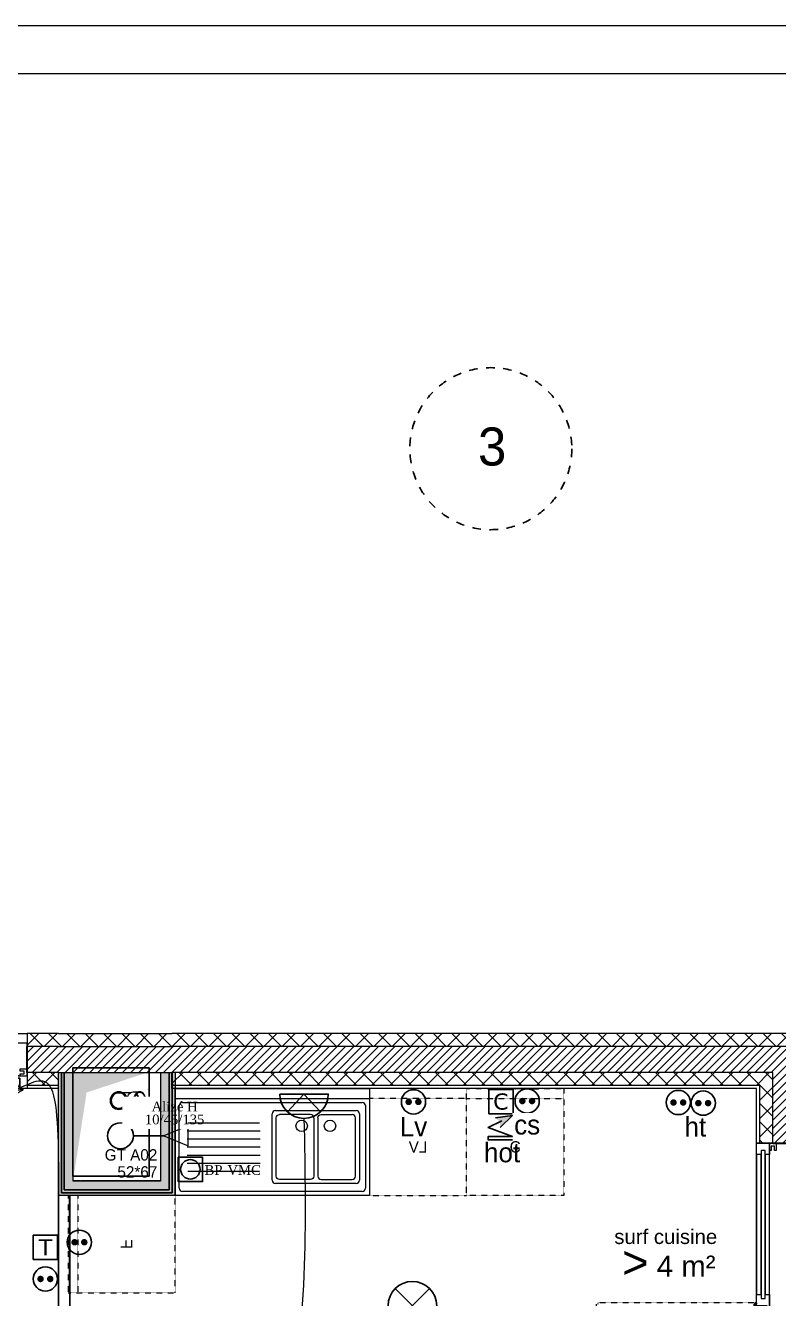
# Model space of a CAD drawing. Header units: centimetres. Extents: x 1724 to 19617, y -6503 to 8072.
# Drawn here: x 4724 to 5189, y 5346 to 6132 of the extents above; entities that cross this region are included whole.
import ezdxf

# ---------------------------------------------------------------- set-up
doc = ezdxf.new("R2010")
doc.units = ezdxf.units.CM
for name, pattern in [('ISO-03', [1.5, 0.6, -0.9]), ('Style de ligne -11', [0.347222, 0.20828, -0.138942]), ('Style de ligne -12', [0.328084, 0.109361, -0.218723]), ('Style de ligne -13', [0.147638, 0.098425, -0.049213]), ('Style de ligne -14', [0.147638, 0.098425, -0.049213]), ('Style de ligne -17', [0.347222, 0.20828, -0.138942]), ('Style de ligne -18', [0.164042, 0.054681, -0.109361]), ('VW-01', [0.41656, 0.20828, -0.20828])]:
    doc.linetypes.add(name, pattern=pattern)
for name, color, linetype, lineweight in [('B amÈnagement intÈrieur', 7, 'Continuous', 5), ('B GÈnÈral', 7, 'Continuous', 5), ('F REMPLISSAGE-vert clair-1', 7, 'Continuous', 5), ('F REMPLISSAGE-vert foncÈ', 7, 'Continuous', 5), ('prlm-ZCARTOUCHE', 181, 'Continuous', 13)]:
    doc.layers.add(name, color=color, linetype=linetype, lineweight=lineweight)
for name, color, linetype in [('B aménagement intérieur', 252, 'Continuous'), ('B Général', 252, 'Continuous'), ('C ANNOTATIONS-prestations', 252, 'Continuous'), ('C ANNOTATIONS-textes-numérotation gaine', 252, 'ISO-03'), ('D SURFACES-shab', 252, 'Continuous'), ('F REMPLISSAGE-vert clair', 252, 'Continuous'), ('F REMPLISSAGE-vert foncé', 252, 'Continuous'), ('prlm-EAU-CHU', 42, 'Continuous'), ('prlm-EAU-EUEV', 25, 'Continuous'), ('prlm-ELEC-CFA', 10, 'Continuous'), ('prlm-ELEC-CFO', 1, 'Continuous'), ('prlm-GT', 242, 'Continuous'), ('prlm-VMC', 93, 'Continuous')]:
    doc.layers.add(name, color=color, linetype=linetype)
doc.styles.add('Eurostile', font='Eurosti.TTF')
doc.styles.add('Eurostile (bold)', font='Eurostib.TTF')
doc.styles.add('prlm-elec-cfo', font='comic.ttf', dxfattribs={"height": 12})
doc.styles.add('prlm-sejc', font='arial.ttf', dxfattribs={"height": 20})
doc.styles.add('prlm-vmc', font='pala.ttf', dxfattribs={"height": 14})
doc.styles.get("Standard").update_dxf_attribs({"font": 'isocp.shx', "height": 15})
pattern_1 = [(225, (0.046, -2.938), (5.656854, -5.656854), []), (315, (0.046, -2.938), (-5.656854, -5.656854), [])]
pattern_2 = [(45, (0.0456, -2.938), (2.4253472, -2.6458333), [])]

# ---------------------------------------------------------------- blocks, each defined once
blk = doc.blocks.new('xi.eu')
at = {"layer": 'B Général', "linetype": 'Continuous', "lineweight": 18}
blk.add_circle((0, 0), 5, dxfattribs=at)
blk = doc.blocks.new('xi.cee1')
at = {"layer": 'prlm-EAU-CHU', "color": 0, "lineweight": 13}
for p, q in [((7.43, 5), (2.17, 5)), ((12.09, 5.34), (8.77, 5.34)), ((2.17, -5), (7.43, -5)), ((8.77, -5.34), (12.09, -5.34))]:
    blk.add_line(p, q, dxfattribs=at)
for radius in [5.45, 4.69]:
    blk.add_circle((0, 0), radius, dxfattribs=at)
for centre, radius, start, end in [((10.09, 0.78), 4.99, 122.43967, 169.50509), ((8.79, 2.49), 2.86, 90.50802, 118.9381), ((6.35, 0), 5.87, 317.81121, 42.16666), ((6.14, 0), 6.3, 318.92478, 41.07522), ((10.09, -0.78), 4.99, 190.49491, 237.56033), ((8.79, -2.49), 2.86, 241.0619, 269.49198)]:
    blk.add_arc(centre, radius, start, end, dxfattribs=at)
for centre, major_axis, ratio in [((12.84, 0), (0, -5.44), 0.708306), ((12.94, 0), (0, -5.05), 0.707331)]:
    blk.add_ellipse(centre, major_axis=major_axis, ratio=ratio, dxfattribs=at)
blk = doc.blocks.new('xi.be')
at = {"layer": 'prlm-VMC', "color": 0, "linetype": 'ByBlock', "lineweight": 5, "flags": 128}
blk.add_lwpolyline([(-6.17, -15), (6.17, -15), (0, 0)], close=True, dxfattribs=at)
at = {"layer": 'prlm-VMC', "color": 0, "linetype": 'ByBlock', "lineweight": 5}
blk.add_solid([(0, -1), (5.17, -14), (-5.17, -14), (0, -1)], dxfattribs=at)
blk = doc.blocks.new('xi.bp-vmc-cui')
at = {"layer": 'prlm-VMC', "color": 0, "linetype": 'ByBlock', "lineweight": -2, "flags": 128}
blk.add_lwpolyline([(-7.5, 7.5), (7.5, 7.5), (7.5, -7.5), (-7.5, -7.5)], close=True, dxfattribs=at)
at = {"layer": 'prlm-VMC', "color": 0, "linetype": 'ByBlock', "lineweight": -2}
blk.add_circle((0, 0), 6, dxfattribs=at)
blk = doc.blocks.new('xi.PC')
at = {"color": 0, "lineweight": 5}
blk.add_wipeout([(-7.5, -7.5), (7.5, -7.5), (7.5, 7.5), (-7.5, 7.5)], dxfattribs=at).dxf.layer = 'prlm-ELEC-CFO'
at = {"layer": 'prlm-ELEC-CFO', "color": 0, "linetype": 'ByBlock', "lineweight": 5, "const_width": 2}
for points in [[(-4, 0, 1), (-2, 0, 1)], [(2, 0, 1), (4, 0, 1)]]:
    blk.add_lwpolyline(points, format="xyb", close=True, dxfattribs=at)
at = {"layer": 'prlm-ELEC-CFO', "color": 0, "linetype": 'ByBlock', "lineweight": -2}
blk.add_circle((0, 0), 7.5, dxfattribs=at)
blk = doc.blocks.new('xi.TEL')
at = {"layer": 'prlm-ELEC-CFA', "color": 0, "linetype": 'ByBlock', "lineweight": -2, "flags": 128}
blk.add_lwpolyline([(-7.5, 7.5), (7.5, 7.5), (7.5, -7.5), (-7.5, -7.5)], close=True, dxfattribs=at)
at = {"layer": 'prlm-ELEC-CFA', "color": 0, "linetype": 'ByBlock', "insert": (0, 0), "char_height": 10, "width": 11.36, "attachment_point": 5}
blk.add_mtext('{\\fVerdana|b0|i0|c0|p34;T}', dxfattribs=at)
blk = doc.blocks.new('xi.4m²')
at = {"color": 0}
blk.add_wipeout([(-34.54, 20.54), (34.54, 20.54), (34.54, -20.54), (-34.54, -20.54)], dxfattribs=at).dxf.layer = 'prlm-ELEC-CFO'
at = {"layer": 'prlm-ELEC-CFO', "color": 0, "attachment_point": 6, "line_spacing_factor": 0.8, "style": 'prlm-sejc'}
for s, insert, char_height in [('surf cuisine', (30.36, 8.9), 9), ('4 m²', (29.31, -9.19), 13)]:
    blk.add_mtext(s, dxfattribs=dict(at, insert=insert, char_height=char_height))
at = {"layer": 'prlm-ELEC-CFO', "color": 0, "style": 'prlm-sejc', "flags": 8}
blk.add_attdef('?', (-28.3, -16.79), '', height=20, dxfattribs=at)
blk = doc.blocks.new('xi.ECAP')
at = {"color": 0}
blk.add_wipeout([(-15, 0), (-10.13, 11.06), (0, 15), (10.13, 11.06), (15, 0)], dxfattribs=at).dxf.layer = 'prlm-ELEC-CFO'
at = {"layer": 'prlm-ELEC-CFO', "color": 0, "linetype": 'ByBlock', "lineweight": -2, "flags": 128}
blk.add_lwpolyline([(15, 0, 1), (-15, 0)], format="xyb", close=True, dxfattribs=at)
at = {"layer": 'prlm-ELEC-CFO', "color": 0}
blk.add_lwpolyline([(-10.13, 11.06), (0, 0), (10.13, 11.06)], dxfattribs=at)
blk = doc.blocks.new('xi.PTCE')
at = {"layer": 'prlm-ELEC-CFO', "color": 0}
for points in [[(-10.61, 10.61), (10.61, -10.61)], [(10.61, 10.61), (-10.61, -10.61)]]:
    blk.add_lwpolyline(points, dxfattribs=at)
at = {"layer": 'prlm-ELEC-CFO', "color": 0, "linetype": 'ByBlock'}
blk.add_circle((0, 0), 15, dxfattribs=at)
blk = doc.blocks.new('xi.PCHT')
at = {"color": 0, "lineweight": 5}
blk.add_wipeout([(-7.5, -7.5), (7.5, -7.5), (7.5, 7.5), (-7.5, 7.5)], dxfattribs=at).dxf.layer = 'prlm-ELEC-CFO'
at = {"layer": 'prlm-ELEC-CFO', "color": 0, "linetype": 'ByBlock', "lineweight": 5, "const_width": 2}
for points in [[(-4, 0, 1), (-2, 0, 1)], [(2, 0, 1), (4, 0, 1)]]:
    blk.add_lwpolyline(points, format="xyb", close=True, dxfattribs=at)
at = {"layer": 'prlm-ELEC-CFO', "color": 0, "linetype": 'ByBlock', "lineweight": -2}
blk.add_circle((0, 0), 7.5, dxfattribs=at)
blk = doc.blocks.new('xi.LV')
at = {"color": 0, "lineweight": 5}
blk.add_wipeout([(-7.5, -7.5), (7.5, -7.5), (7.5, 7.5), (-7.5, 7.5)], dxfattribs=at).dxf.layer = 'prlm-ELEC-CFO'
at = {"layer": 'prlm-ELEC-CFO', "color": 0, "linetype": 'ByBlock', "lineweight": 5, "const_width": 2}
for points in [[(-4, 0, 1), (-2, 0, 1)], [(2, 0, 1), (4, 0, 1)]]:
    blk.add_lwpolyline(points, format="xyb", close=True, dxfattribs=at)
at = {"layer": 'prlm-ELEC-CFO', "color": 0, "linetype": 'ByBlock', "lineweight": -2}
blk.add_circle((0, 0), 7.5, dxfattribs=at)
blk = doc.blocks.new('xi.SF32')
at = {"layer": 'prlm-ELEC-CFO', "color": 0, "flags": 128}
blk.add_lwpolyline([(-7.5, -7.5), (7.5, -7.5), (7.5, 7.5), (-7.5, 7.5)], close=True, dxfattribs=at)
at = {"layer": 'prlm-ELEC-CFO', "color": 0, "linetype": 'ByBlock', "insert": (0, 0), "char_height": 10, "width": 11.36, "attachment_point": 5}
blk.add_mtext('{\\fVerdana|b0|i0|c0|p34;C}', dxfattribs=at)
blk = doc.blocks.new('xi.PCS')
at = {"color": 0, "lineweight": 5}
blk.add_wipeout([(-7.5, -7.5), (7.5, -7.5), (7.5, 7.5), (-7.5, 7.5)], dxfattribs=at).dxf.layer = 'prlm-ELEC-CFO'
at = {"layer": 'prlm-ELEC-CFO', "color": 0, "linetype": 'ByBlock', "lineweight": 5, "const_width": 2}
for points in [[(-4, 0, 1), (-2, 0, 1)], [(2, 0, 1), (4, 0, 1)]]:
    blk.add_lwpolyline(points, format="xyb", close=True, dxfattribs=at)
at = {"layer": 'prlm-ELEC-CFO', "color": 0, "linetype": 'ByBlock', "lineweight": -2}
blk.add_circle((0, 0), 7.5, dxfattribs=at)
blk = doc.blocks.new('xi.hot')
at = {"layer": 'prlm-ELEC-CFO', "lineweight": 5}
blk.add_hatch(color=0, dxfattribs=at).paths.add_polyline_path([(-3, 6), (-0.1, 3.7), (0, 0), (7.5, 7.5)])
at = {"layer": 'prlm-ELEC-CFO', "color": 0}
for points in [[(0.95, 4.23), (-7.5, 0), (7.5, -5.5), (-7.5, -5.5), (-7.5, -7.5), (7.5, -7.5)], [(-3, 6), (7.5, 7.5), (0, 0)]]:
    blk.add_lwpolyline(points, dxfattribs=at)
blk = doc.blocks.new('F 100x220 (all. vitrée fixe) + VR')
at = {"layer": 'B Général'}
blk.add_line((45, 9), (-45, 9), dxfattribs=at)
at = {"layer": 'B Général', "color": 7, "linetype": 'Continuous', "lineweight": 35}
for p, q in [((-50, 7), (-50, -9)), ((50, 7), (50, -9))]:
    blk.add_line(p, q, dxfattribs=at)
at = {"layer": 'B Général', "color": 7, "linetype": 'Style de ligne -14', "lineweight": 5, "flags": 128}
blk.add_lwpolyline([(-35.69, 65.82), (-36.19, 64.95), (-35.32, 64.45), (-38.57, 58.82), (42.63, 11.94), (45.88, 17.57), (46.75, 17.07), (47.25, 17.93)], close=True, dxfattribs=at)
at = {"layer": 'B Général', "lineweight": 5, "flags": 128}
for points in [[(-43, 10.5), (-43, 9), (-50, 9), (-50, 17), (-45.5, 17), (-45.5, 10.5)], [(-41, 18), (41, 18), (41, 15.5), (-41, 15.5)], [(43, 10.5), (43, 9), (50, 9), (50, 17), (45.5, 17), (45.5, 10.5)], [(-50, 9), (-50, 5), (-45.5, 5), (-45.5, 6), (-48, 6), (-48, 8), (-45.5, 8), (-45.5, 9)], [(-43.5, 15.5), (43.5, 15.5), (43.5, 13), (-43.5, 13)], [(-41, 13), (41, 13), (41, 10.5), (-41, 10.5)], [(50, 9), (50, 5), (45.5, 5), (45.5, 6), (48, 6), (48, 8), (45.5, 8), (45.5, 9)]]:
    blk.add_lwpolyline(points, close=True, dxfattribs=at)
at = {"layer": 'B Général', "color": 7, "linetype": 'Continuous', "lineweight": 5, "flags": 128}
for points in [[(-39, 15.5), (-41.5, 15.5), (-41.5, 13), (-39, 13), (-39, 10.5), (-45.5, 10.5), (-45.5, 17), (-46.5, 17), (-46.5, 18), (-39, 18)], [(39, 15.5), (41.5, 15.5), (41.5, 13), (39, 13), (39, 10.5), (45.5, 10.5), (45.5, 17), (46.5, 17), (46.5, 18), (39, 18)]]:
    blk.add_lwpolyline(points, close=True, dxfattribs=at)
at = {"layer": 'B Général', "color": 7, "linetype": 'Style de ligne -17', "lineweight": 5, "flags": 128}
blk.add_lwpolyline([(-50, 9), (50, 9), (50, -11), (-50, -11)], close=True, dxfattribs=at)
at = {"layer": 'B Général', "lineweight": 13, "flags": 128}
blk.add_lwpolyline([(-50, -9), (-50, -17), (50, -17), (50, -9)], dxfattribs=at)
at = {"layer": 'B Général'}
blk.add_circle((47, 17.5), 0.5, dxfattribs=at)
at = {"layer": 'B Général', "color": 7, "linetype": 'Style de ligne -18', "lineweight": 5}
blk.add_arc((49, 17.5), 97.5, 150.29382, 179.70618, dxfattribs=at)
at = {"layer": 'B Général', "color": 7, "insert": (-23.11, 7.69), "char_height": 7.049, "attachment_point": 1, "line_spacing_factor": 0.895453, "style": 'Eurostile'}
blk.add_mtext('F.A.V + VR', dxfattribs=at)
at = {"layer": 'C ANNOTATIONS-prestations', "insert": (-41.15, -5.2), "char_height": 9.4, "attachment_point": 1, "rotation": 360, "line_spacing_factor": 0.895453, "style": 'Eurostile (bold)'}
blk.add_mtext('7', dxfattribs=at)
at = {"layer": 'C ANNOTATIONS-prestations', "insert": (0, -6.31), "char_height": 7.049, "width": 100, "attachment_point": 2, "rotation": 360, "line_spacing_factor": 0.895453, "style": 'Eurostile'}
blk.add_mtext('100x220', dxfattribs=at)
blk = doc.blocks.new('PF 300.220 + VR (3 vantaux)')
at = {"layer": 'B Général', "color": 7, "linetype": 'Continuous', "lineweight": 13}
for p, q in [((-150, 7), (-150, 17)), ((150, 7), (150, 17))]:
    blk.add_line(p, q, dxfattribs=at)
at = {"layer": 'B Général'}
blk.add_line((-143, 9), (47, 9), dxfattribs=at)
at = {"layer": 'B Général', "color": 7, "linetype": 'Continuous', "lineweight": 35}
for p, q in [((-150, 7), (-150, -9)), ((150, 7), (150, -9))]:
    blk.add_line(p, q, dxfattribs=at)
at = {"layer": 'B Général', "color": 7, "linetype": 'Style de ligne -13', "lineweight": 5, "flags": 128}
for points in [[(-147.5, 117), (-146.5, 117), (-146.5, 116), (-140, 116), (-140, 18.5), (-146.5, 18.5), (-146.5, 17.5), (-147.5, 17.5)], [(51.5, 115), (50.5, 115), (50.5, 116), (44, 116), (44, 18.5), (50.5, 18.5), (50.5, 17.5), (51.5, 17.5)]]:
    blk.add_lwpolyline(points, close=True, dxfattribs=at)
at = {"layer": 'B Général', "lineweight": 5, "flags": 128}
for points in [[(-143, 10.5), (-143, 9), (-150, 9), (-150, 17), (-145.5, 17), (-145.5, 10.5)], [(-54.5, 18), (-139, 18), (-139, 15.5), (-54.5, 15.5)], [(-41.5, 18), (43, 18), (43, 15.5), (-41.5, 15.5)], [(56.5, 17), (56.5, 14.25), (54, 14.25), (54, 11.75), (56.5, 11.75), (56.5, 9), (47, 9), (47, 10.5), (49.5, 10.5), (49.5, 17)], [(143, 17), (56.5, 17), (56.5, 14.25), (143, 14.25)], [(145.5, 14.25), (143, 14.25), (143, 17), (150, 17), (150, 9), (143, 9), (143, 11.75), (145.5, 11.75)], [(-150, 9), (-150, 5), (-145.5, 5), (-145.5, 6), (-148, 6), (-148, 8), (-145.5, 8), (-145.5, 9)], [(-54.5, 13), (-139, 13), (-139, 10.5), (-54.5, 10.5)], [(-41.5, 13), (43, 13), (43, 10.5), (-41.5, 10.5)], [(145.5, 14.25), (54, 14.25), (54, 11.75), (145.5, 11.75)], [(143, 11.75), (56.5, 11.75), (56.5, 9), (143, 9)], [(150, 9), (150, 5), (145.5, 5), (145.5, 6), (148, 6), (148, 8), (145.5, 8), (145.5, 9)]]:
    blk.add_lwpolyline(points, close=True, dxfattribs=at)
at = {"layer": 'B Général', "color": 7, "linetype": 'Continuous', "lineweight": 5, "flags": 128}
for points in [[(-139, 15.5), (-141.5, 15.5), (-141.5, 13), (-139, 13), (-139, 10.5), (-145.5, 10.5), (-145.5, 17), (-146.5, 17), (-146.5, 18), (-139, 18)], [(-54.5, 15.5), (-52, 15.5), (-52, 13), (-54.5, 13), (-54.5, 10.5), (-48, 10.5), (-48, 17), (-47, 17), (-47, 18), (-54.5, 18)], [(-41.5, 15.5), (-44, 15.5), (-44, 13), (-41.5, 13), (-41.5, 10.5), (-48, 10.5), (-48, 17), (-47, 17), (-47, 18), (-41.5, 18)], [(43, 15.5), (45.5, 15.5), (45.5, 13), (43, 13), (43, 10.5), (49.5, 10.5), (49.5, 17), (50.5, 17), (50.5, 18), (43, 18)]]:
    blk.add_lwpolyline(points, close=True, dxfattribs=at)
at = {"layer": 'B Général', "color": 7, "linetype": 'Style de ligne -11', "lineweight": 5, "flags": 128}
blk.add_lwpolyline([(-150, 9), (150, 9), (150, -11), (-150, -11)], close=True, dxfattribs=at)
at = {"layer": 'B Général', "lineweight": 13, "flags": 128}
blk.add_lwpolyline([(150, -9), (150, -17), (-150, -17), (-150, -9)], dxfattribs=at)
at = {"layer": 'B Général'}
for centre in [(-147, 17.5), (51, 17.5)]:
    blk.add_circle(centre, 0.5, dxfattribs=at)
at = {"layer": 'B Général', "color": 7, "linetype": 'Style de ligne -12', "lineweight": 5}
for centre, start, end in [((-147, 17.5), 0.29382, 90.28792), ((51, 17.5), 94.06495, 179.70618)]:
    blk.add_arc(centre, 99, start, end, dxfattribs=at)
at = {"layer": 'B Général', "insert": (2, 4.57), "char_height": 7.049, "attachment_point": 2, "rotation": 360, "line_spacing_factor": 0.895453, "style": 'Eurostile'}
blk.add_mtext('PF + VR', dxfattribs=at)
at = {"layer": 'C ANNOTATIONS-prestations', "rotation": 360, "line_spacing_factor": 0.895453}
for s, insert, char_height, attachment_point, style in [('3', (-141.15, -4.78), 9.4, 1, 'Eurostile (bold)'), ('300x220 (3 vantaux) ', (0, -7.83), 7.0487, 2, 'Eurostile')]:
    blk.add_mtext(s, dxfattribs=dict(at, insert=insert, char_height=char_height, attachment_point=attachment_point, style=style))
blk = doc.blocks.new('Groupe-72-1')
at = {"layer": 'B Général', "color": 7, "linetype": 'VW-01', "lineweight": 5, "flags": 128}
blk.add_lwpolyline([(4752.91, 5488.38), (4806.96, 5488.38), (4806.96, 5421.38), (4752.91, 5421.38)], close=True, dxfattribs=at)
at = {"layer": 'C ANNOTATIONS-textes-numérotation gaine', "color": 7, "insert": (4804.96, 5441.02), "char_height": 7.049, "width": 44.5, "attachment_point": 3, "line_spacing_factor": 0.895453, "style": 'Eurostile'}
blk.add_mtext('GT A02\\P52*67', dxfattribs=at)
blk = doc.blocks.new('Frigo')
at = {"layer": 'B Général', "color": 7, "linetype": 'Style de ligne -13', "lineweight": 5, "flags": 128}
blk.add_lwpolyline([(-30, 30), (30, 30), (30, -30), (-30, -30)], close=True, dxfattribs=at)
blk.add_lwpolyline([(30, -30), (30, -36), (-30, -36), (-30, -30)], dxfattribs=at)
at = {"layer": 'B Général', "color": 7, "insert": (0, 0), "char_height": 7.05, "attachment_point": 5, "line_spacing_factor": 0.895453, "style": 'Eurostile'}
blk.add_mtext('F', dxfattribs=at)
blk = doc.blocks.new('Lave Vaisselle')
at = {"layer": 'B Général', "color": 7, "linetype": 'Style de ligne -13', "lineweight": 5, "flags": 128}
blk.add_lwpolyline([(-30, 30), (-30, 36), (30, 36), (30, 30)], dxfattribs=at)
blk.add_lwpolyline([(-30, 30), (30, 30), (30, -30), (-30, -30)], close=True, dxfattribs=at)
at = {"layer": 'B Général', "color": 7, "insert": (0, 0), "char_height": 7.049, "attachment_point": 5, "line_spacing_factor": 0.895453, "style": 'Eurostile'}
blk.add_mtext('LV', dxfattribs=at)
blk = doc.blocks.new('Evier 120.60 RSH')
at = {"layer": 'B Général', "color": 7, "linetype": 'Continuous', "lineweight": 5}
for p, q in [((-57.5, -55.5), (-57.5, -4.5)), ((-55.5, -2.5), (55.5, -2.5)), ((2, -7.53), (51.79, -7.53)), ((57.5, -4.5), (57.5, -55.5)), ((-52.12, -15), (-7.88, -15)), ((0, -50.5), (0, -9.53)), ((18.98, -10), (18.98, -10)), ((53.79, -9.53), (53.79, -50.5)), ((-52.5, -20), (-7.5, -20)), ((-52.5, -25), (-7.5, -25)), ((-52.5, -30), (-7.5, -30)), ((-52.5, -35), (-7.5, -35)), ((-52.5, -40), (-7.5, -40)), ((-52.12, -45), (-7.88, -45)), ((25.65, -43.33), (25.65, -43.33)), ((51.79, -52.5), (2, -52.5)), ((9.17, -50), (9.17, -50)), ((55.5, -57.5), (-55.5, -57.5))]:
    blk.add_line(p, q, dxfattribs=at)
at = {"layer": 'B Général', "color": 7, "linetype": 'Continuous', "lineweight": 5, "flags": 128}
blk.add_lwpolyline([(-60, 0), (-60, 6), (60, 6), (60, 0)], dxfattribs=at)
blk.add_lwpolyline([(-60, 0), (60, 0), (60, -60), (-60, -60)], close=True, dxfattribs=at)
for points in [[(25.65, -12), (25.65, -48, -0.414212), (23.65, -50), (4.5, -50, -0.198914), (3.09, -49.41, -0.198914), (2.5, -48), (2.5, -12, -0.414214), (4.5, -10)], [(25.65, -12, 0.414212), (23.65, -10), (4.45, -10)], [(28.15, -12), (28.15, -48, 0.414212), (30.15, -50), (49.29, -50, 0.198914), (50.71, -49.41, 0.198914), (51.29, -48), (51.29, -12, 0.414214), (49.29, -10)], [(28.15, -12, -0.414212), (30.15, -10), (49.34, -10)]]:
    blk.add_lwpolyline(points, format="xyb", dxfattribs=at)
at = {"layer": 'B Général', "color": 7, "linetype": 'Continuous', "lineweight": 5}
for centre, start, end in [((-55.5, -4.5), 90, 180), ((2, -9.53), 90, 180), ((51.79, -9.53), 0, 90), ((55.5, -4.5), 0, 90), ((2, -50.5), 180, 270), ((51.79, -50.5), 270, 0), ((-55.5, -55.5), 180, 270), ((55.5, -55.5), 270, 0)]:
    blk.add_arc(centre, 2, start, end, dxfattribs=at)
for centre in [(18.15, -17), (35.65, -17)]:
    blk.add_ellipse(centre, major_axis=(3.54, 0), ratio=1, dxfattribs=at)
blk = doc.blocks.new('Cuisson')
at = {"layer": 'B Général', "color": 7, "linetype": 'Style de ligne -13', "lineweight": 5, "flags": 128}
blk.add_lwpolyline([(-30, 30), (-30, 36), (30, 36), (30, 30)], dxfattribs=at)
blk.add_lwpolyline([(-30, 30), (30, 30), (30, -30), (-30, -30)], close=True, dxfattribs=at)
at = {"layer": 'B Général', "color": 7, "insert": (0, 0), "char_height": 7.05, "attachment_point": 5, "line_spacing_factor": 0.895453, "style": 'Eurostile'}
blk.add_mtext('C', dxfattribs=at)

msp = doc.modelspace()

# ---------------------------------------------------------------- hatches: boundary and pattern name
at = {"layer": 'B GÈnÈral', "linetype": 'Continuous', "lineweight": 5, "true_color": 0x808080}
h = msp.add_hatch(dxfattribs=at)
h.set_pattern_fill('02_ISOLANT', color=8, angle=180, style=0, pattern_type=2)
h.set_pattern_definition(pattern_1)
h.paths.add_polyline_path([(4743.951, 5501.438), (4743.951, 5509.438), (4724.567, 5509.438), (4724.567, 5501.438)])
h = msp.add_hatch(dxfattribs=at)
h.set_pattern_fill('02_ISOLANT', color=8, style=0, pattern_type=2)
h.set_pattern_definition([(45, (0.046, -2.938), (-5.656854, 5.656854), []), (135, (0.046, -2.938), (5.656854, 5.656854), [])])
h.paths.add_polyline_path([(4743.951, 5509.438), (4743.951, 5501.438), (4814.008, 5501.438), (4814.008, 5509.438)])
h = msp.add_hatch(dxfattribs=at)
h.set_pattern_fill('02_ISOLANT', color=8, angle=180, style=0, pattern_type=2)
h.set_pattern_definition(pattern_1)
h.paths.add_polyline_path([(5201.087, 5501.438), (5209.087, 5509.438), (4814.008, 5509.438), (4814.008, 5501.438)])
at = {"layer": 'B GÈnÈral', "linetype": 'Continuous', "lineweight": 5}
h = msp.add_hatch(dxfattribs=at)
h.set_pattern_fill('50_BETON', style=0, pattern_type=2)
h.set_pattern_definition(pattern_2)
h.paths.add_polyline_path([(4743.951, 5485.438), (4743.951, 5501.438), (4724.567, 5501.438), (4724.567, 5485.438)])
h = msp.add_hatch(dxfattribs=at)
h.set_pattern_fill('50_BETON', style=0, pattern_type=2)
h.set_pattern_definition(pattern_2)
h.paths.add_polyline_path([(4743.951, 5501.438), (4743.951, 5485.438), (4814.008, 5485.438), (4814.008, 5501.438)])
h = msp.add_hatch(dxfattribs=at)
h.set_pattern_fill('50_BETON', style=0, pattern_type=2)
h.set_pattern_definition(pattern_2)
h.paths.add_polyline_path([(5185.087, 5485.438), (5201.087, 5501.438), (4814.008, 5501.438), (4814.008, 5485.438)])
h = msp.add_hatch(dxfattribs=at)
h.set_pattern_fill('50_BETON', style=0, pattern_type=2)
h.set_pattern_definition(pattern_2)
h.paths.add_polyline_path([(5185.087, 5441.84), (5201.087, 5441.84), (5201.087, 5501.438), (5185.087, 5485.438)])
at = {"layer": 'B GÈnÈral', "linetype": 'Continuous', "lineweight": 5, "true_color": 0x808080}
h = msp.add_hatch(dxfattribs=at)
h.set_pattern_fill('02_ISOLANT', color=8, angle=180, style=0, pattern_type=2)
h.set_pattern_definition(pattern_1)
h.paths.add_polyline_path([(4743.951, 5477.438), (4743.951, 5485.438), (4724.567, 5485.438), (4724.567, 5477.438)])
h = msp.add_hatch(dxfattribs=at)
h.set_pattern_fill('02_ISOLANT', color=8, angle=90, style=0, pattern_type=2)
h.set_pattern_definition([(135, (0.046, -2.938), (-5.656854, -5.656854), []), (225, (0.046, -2.938), (-5.656854, 5.656854), [])])
h.paths.add_polyline_path([(5177.087, 5441.84), (5185.087, 5441.84), (5185.087, 5485.438), (5177.087, 5477.438)])

# ---------------------------------------------------------------- linework, layer by layer
at = {"layer": 'B amÈnagement intÈrieur', "color": 9, "linetype": 'Continuous', "true_color": 0xc0dcc0}
for points in [[(4752.951, 5418.438), (4743.951, 5409.438), (4752.951, 5485.438), (4743.951, 5485.438)], [(4807.008, 5418.438), (4816.008, 5409.438), (4752.951, 5418.438), (4743.951, 5409.438)]]:
    msp.add_solid(points, dxfattribs=at)
at = {"layer": 'B aménagement intérieur', "color": 7, "linetype": 'Continuous', "lineweight": 13}
for p, q in [((4743.951, 5409.438), (4743.951, 5485.438)), ((4752.951, 5418.438), (4752.951, 5485.438)), ((4807.008, 5418.438), (4752.951, 5418.438)), ((4816.008, 5409.438), (4743.951, 5409.438))]:
    msp.add_line(p, q, dxfattribs=at)
at = {"layer": 'B GÈnÈral', "color": 254, "linetype": 'Continuous', "true_color": 0xd6d6d6}
msp.add_solid([(4799.008, 5474.938), (4799.487, 5474.938), (4799.008, 5474.78)], dxfattribs=at)
at = {"layer": 'B Général', "color": 7, "linetype": 'Continuous', "lineweight": 5}
for p, q in [((4743.951, 5509.438), (4724.567, 5509.438)), ((4743.951, 5509.438), (4814.008, 5509.438)), ((5209.087, 5509.438), (4814.008, 5509.438)), ((4743.951, 5501.438), (4724.567, 5501.438)), ((4743.951, 5501.438), (4814.008, 5501.438)), ((5201.087, 5501.438), (4814.008, 5501.438)), ((4743.951, 5485.438), (4724.567, 5485.438)), ((5185.087, 5485.438), (4814.008, 5485.438)), ((5185.087, 5441.84), (5185.087, 5485.438)), ((4743.951, 5477.438), (4724.567, 5477.438)), ((4743.951, 5477.438), (4724.567, 5477.438)), ((5177.087, 5441.84), (5177.087, 5477.438)), ((5177.087, 5441.84), (5177.087, 5477.438)), ((4743.951, 5475.438), (4724.567, 5475.438)), ((5175.087, 5441.84), (5175.087, 5475.438))]:
    msp.add_line(p, q, dxfattribs=at)
at = {"layer": 'B Général', "color": 7, "linetype": 'Continuous', "lineweight": 13}
for p, q in [((4724.567, 5509.438), (4724.567, 5475.438)), ((4743.951, 5509.438), (4724.567, 5509.438)), ((4743.951, 5509.438), (4814.008, 5509.438)), ((5209.087, 5509.438), (4814.008, 5509.438)), ((4743.951, 5475.438), (4743.951, 5485.438)), ((4752.951, 5485.438), (4805.008, 5485.438)), ((4814.008, 5475.438), (4814.008, 5485.438)), ((4743.951, 5475.438), (4724.567, 5475.438)), ((5175.087, 5441.84), (5175.087, 5475.438)), ((5209.087, 5441.84), (5175.087, 5441.84))]:
    msp.add_line(p, q, dxfattribs=at)
at = {"layer": 'B Général', "color": 7, "linetype": 'Continuous', "lineweight": 18}
for p, q in [((4743.951, 5501.438), (4724.567, 5501.438)), ((4743.951, 5501.438), (4814.008, 5501.438)), ((5201.087, 5501.438), (4814.008, 5501.438)), ((4743.951, 5485.438), (4724.567, 5485.438)), ((4743.951, 5485.438), (4814.008, 5485.438)), ((5185.087, 5485.438), (4814.008, 5485.438)), ((5185.087, 5441.84), (5185.087, 5485.438))]:
    msp.add_line(p, q, dxfattribs=at)
at = {"layer": 'B Général', "linetype": 'VW-01', "ltscale": 25.4}
msp.add_circle((5010.965, 5870.389), 50, dxfattribs=at)
at = {"layer": 'F REMPLISSAGE-vert clair'}
for p, q in [((4745.751, 5411.238), (4745.751, 5485.438)), ((4747.551, 5413.038), (4747.551, 5485.438)), ((4747.551, 5413.038), (4747.551, 5485.438)), ((4814.208, 5411.238), (4745.751, 5411.238)), ((4812.408, 5413.038), (4747.551, 5413.038)), ((4812.408, 5413.038), (4747.551, 5413.038))]:
    msp.add_line(p, q, dxfattribs=at)
at = {"layer": 'F REMPLISSAGE-vert clair', "color": 7, "linetype": 'Continuous', "lineweight": 13}
for p, q in [((4752.951, 5418.438), (4752.951, 5485.438)), ((4807.008, 5418.438), (4752.951, 5418.438))]:
    msp.add_line(p, q, dxfattribs=at)
at = {"layer": 'F REMPLISSAGE-vert clair-1', "color": 9, "linetype": 'Continuous', "true_color": 0xc0dcc0}
for points in [[(4745.751, 5411.238), (4747.551, 5413.038), (4745.751, 5485.438), (4747.551, 5485.438)], [(4747.551, 5413.038), (4752.951, 5418.438), (4747.551, 5485.438), (4752.951, 5485.438)], [(4812.408, 5413.038), (4807.008, 5418.438), (4747.551, 5413.038), (4752.951, 5418.438)], [(4814.208, 5411.238), (4812.408, 5413.038), (4745.751, 5411.238), (4747.551, 5413.038)]]:
    msp.add_solid(points, dxfattribs=at)
at = {"layer": 'F REMPLISSAGE-vert foncÈ', "color": 54, "linetype": 'Continuous', "true_color": 0x99aa00}
for points in [[(4743.951, 5409.438), (4745.751, 5411.238), (4743.951, 5485.438), (4745.751, 5485.438)], [(4816.008, 5409.438), (4814.208, 5411.238), (4743.951, 5409.438), (4745.751, 5411.238)]]:
    msp.add_solid(points, dxfattribs=at)
at = {"layer": 'F REMPLISSAGE-vert foncé', "color": 7, "linetype": 'Continuous', "lineweight": 13}
for p, q in [((4743.951, 5409.438), (4743.951, 5485.438)), ((4816.008, 5409.438), (4743.951, 5409.438))]:
    msp.add_line(p, q, dxfattribs=at)
at = {"layer": 'F REMPLISSAGE-vert foncé'}
for p, q in [((4745.751, 5411.238), (4745.751, 5485.438)), ((4814.208, 5411.238), (4745.751, 5411.238))]:
    msp.add_line(p, q, dxfattribs=at)
at = {"layer": 'prlm-GT'}
msp.add_lwpolyline([(4799.942, 5488.376), (4799.952, 5421.376), (4752.916, 5421.376), (4752.906, 5488.376)], close=True, dxfattribs=at)
at = {"layer": 'prlm-VMC'}
msp.add_lwpolyline([(4790.23, 5446.376), (4808.962, 5446.376)], dxfattribs=at)
msp.add_circle((4782.23, 5446.376), 8, dxfattribs=at)

# ---------------------------------------------------------------- block references
at = {"layer": 'B Général', "color": 7, "xscale": -1, "rotation": 180}
msp.add_blockref('F 100x220 (all. vitrée fixe) + VR', (4674.567, 5492.438), dxfattribs=at)
at = {"layer": 'prlm-EAU-CHU', "xscale": -1, "rotation": 180}
msp.add_blockref('xi.cee1', (4781.276, 5468.047), dxfattribs=at)
at = {"layer": 'prlm-EAU-EUEV', "xscale": -1}
msp.add_blockref('xi.eu', (4781.276, 5468.047), dxfattribs=at)
at = {"layer": 'prlm-ELEC-CFA'}
msp.add_blockref('xi.TEL', (4735.906, 5377.532), dxfattribs=at)
at = {"layer": 'prlm-ELEC-CFO', "rotation": 180}
msp.add_blockref('xi.ECAP', (4895.57, 5472.083), dxfattribs=at)
at = {"layer": 'prlm-ELEC-CFO'}
for name, p in [('xi.LV', (4963.23, 5467.277)), ('xi.SF32', (5017.183, 5467.387)), ('xi.PCHT', (5126.741, 5466.883)), ('xi.bp-vmc-cui', (4825.425, 5425.624)), ('xi.PC', (4735.906, 5357.97)), ('xi.PTCE', (4962.535, 5341.438))]:
    msp.add_blockref(name, p, dxfattribs=at)
msp.add_blockref('xi.4m²', (5120.425, 5375.096), dxfattribs=at).add_auto_attribs({'?': '>'})
at = {"layer": 'prlm-VMC', "rotation": 89.99999999999999}
msp.add_blockref('xi.be', (4808.962, 5446.376), dxfattribs=at)

# ---------------------------------------------------------------- texts
at = {"layer": 'B Général', "insert": (5003.046, 5883.478), "char_height": 23.496, "attachment_point": 1, "line_spacing_factor": 0.895453, "style": 'Eurostile'}
msp.add_mtext('3', dxfattribs=at)
at = {"layer": 'prlm-ELEC-CFO', "insert": (4834.216, 5428.215), "char_height": 6, "attachment_point": 1, "style": 'prlm-vmc'}
msp.add_mtext_dynamic_manual_height_columns('BP-VMC', width=101.12978, gutter_width=50, heights=[0], dxfattribs=at)

# ---------------------------------------------------------------- next in the draw order: linework, layer by layer
at = {"layer": 'B Général', "color": 7, "linetype": 'Continuous', "lineweight": 5}
for p in [(4743.951, 5009.451), (4743.951, 5024.773)]:
    msp.add_line(p, (4743.951, 5409.438), dxfattribs=at)
at = {"layer": 'prlm-ELEC-CFO', "lineweight": 13}
msp.add_spline([(4756.571, 5026.311), (4883.649, 5266.695), (4895.789, 5457.085)], degree=3, dxfattribs=at)

# ---------------------------------------------------------------- next in the draw order: block references
at = {"layer": 'prlm-ELEC-CFO'}
msp.add_blockref('xi.PCS', (5033.415, 5467.774), dxfattribs=at)

# ---------------------------------------------------------------- next in the draw order: texts
at = {"layer": 'prlm-ELEC-CFO', "lineweight": 20, "char_height": 12, "attachment_point": 5, "line_spacing_factor": 0.8, "style": 'prlm-elec-cfo', "bg_fill": 3, "box_fill_scale": 1.1, "bg_fill_color": 256, "bg_fill_transparency": 0}
for s, insert in [('Lv', (4963.229, 5451.994)), ('ht', (5137.233, 5451.807))]:
    msp.add_mtext(s, dxfattribs=dict(at, insert=insert))

# ---------------------------------------------------------------- next in the draw order: block references
at = {"layer": 'B Général', "color": 7, "xscale": -1}
msp.add_blockref('Lave Vaisselle', (4966.008, 5439.438), dxfattribs=at)
at = {"layer": 'B Général', "color": 7, "rotation": 90}
msp.add_blockref('PF 300.220 + VR (3 vantaux)', (5192.087, 5291.84), dxfattribs=at)
at = {"layer": 'prlm-ELEC-CFO'}
for name, p in [('xi.PCHT', (5142.124, 5466.494)), ('xi.PC', (4756.912, 5380.639))]:
    msp.add_blockref(name, p, dxfattribs=at)

# ---------------------------------------------------------------- next in the draw order: texts
at = {"layer": 'prlm-ELEC-CFO', "lineweight": 20, "insert": (5033.415, 5453.029), "char_height": 12, "attachment_point": 5, "line_spacing_factor": 0.8, "style": 'prlm-elec-cfo', "bg_fill": 3, "box_fill_scale": 1.1, "bg_fill_color": 256, "bg_fill_transparency": 0}
msp.add_mtext('cs', dxfattribs=at)
at = {"layer": 'prlm-VMC', "ltscale": 25, "insert": (4815.699, 5460.385), "char_height": 6, "width": 58.61474, "attachment_point": 5, "line_spacing_factor": 0.8, "style": 'prlm-vmc', "bg_fill": 2}
msp.add_mtext('Alizé H 10/45/135', dxfattribs=at)

# ---------------------------------------------------------------- next in the draw order: hatches: boundary and pattern name
at = {"layer": 'B amÈnagement intÈrieur', "linetype": 'Continuous', "lineweight": 0, "true_color": 0xd6d6d6}
msp.add_hatch(color=254, dxfattribs=at).paths.add_polyline_path([(4798.508, 5485.28), (4761.345, 5473.062), (4752.951, 5418.438), (4752.951, 5485.438), (4798.508, 5485.438)])
at = {"layer": 'B GÈnÈral', "linetype": 'Continuous', "lineweight": 5, "true_color": 0x808080}
h = msp.add_hatch(dxfattribs=at)
h.set_pattern_fill('02_ISOLANT', color=8, angle=180, style=0, pattern_type=2)
h.set_pattern_definition(pattern_1)
h.paths.add_polyline_path([(5177.087, 5477.438), (5185.087, 5485.438), (4814.008, 5485.438), (4814.008, 5477.438)])

# ---------------------------------------------------------------- next in the draw order: linework, layer by layer
at = {"layer": 'B amÈnagement intÈrieur', "color": 9, "linetype": 'Continuous', "true_color": 0xc0dcc0}
msp.add_solid([(4807.008, 5485.438), (4816.008, 5485.438), (4807.008, 5418.438), (4816.008, 5409.438)], dxfattribs=at)
at = {"layer": 'B aménagement intérieur', "color": 7, "linetype": 'Continuous', "lineweight": 13}
for p, q in [((4807.008, 5485.438), (4807.008, 5418.438)), ((4816.008, 5485.438), (4816.008, 5409.438))]:
    msp.add_line(p, q, dxfattribs=at)
at = {"layer": 'B Général', "color": 7, "linetype": 'Continuous', "lineweight": 5}
for p, q in [((5177.087, 5477.438), (4814.008, 5477.438)), ((5177.087, 5477.438), (4814.008, 5477.438)), ((5175.087, 5475.438), (4814.008, 5475.438)), ((4750.951, 5009.451), (4750.951, 5409.438)), ((4750.951, 5009.451), (4750.951, 5409.438))]:
    msp.add_line(p, q, dxfattribs=at)
at = {"layer": 'B Général', "color": 7, "linetype": 'Continuous', "lineweight": 13}
msp.add_line((5175.087, 5475.438), (4814.008, 5475.438), dxfattribs=at)
at = {"layer": 'D SURFACES-shab', "lineweight": 18}
msp.add_open_spline([(4577.001, 5089.776), (4577.001, 5057.275), (4577.001, 5024.774), (4660.476, 5024.774), (4743.951, 5024.773), (4743.951, 5250.113), (4743.951, 5475.453), (4684.259, 5475.118), (4624.567, 5474.784), (4537.563, 5472.633), (4452.01, 5456.937), (4451.996, 5273.357), (4451.981, 5089.776), (4511.991, 5089.776), (4572.001, 5089.776), (4572.001, 5122.276), (4572.001, 5154.776), (4574.501, 5154.776), (4577.001, 5154.776), (4577.001, 5122.276), (4577.001, 5089.776)], degree=2, knots=[0, 0, 0, 1, 1, 2, 2, 3, 3, 4, 4, 5, 5, 6, 6, 7, 7, 8, 8, 9, 9, 10, 10, 10], dxfattribs=at)
at = {"layer": 'F REMPLISSAGE-vert clair', "color": 7, "linetype": 'Continuous', "lineweight": 13}
msp.add_line((4807.008, 5485.438), (4807.008, 5418.438), dxfattribs=at)
at = {"layer": 'F REMPLISSAGE-vert clair'}
for p, q in [((4812.408, 5485.438), (4812.408, 5413.038)), ((4812.408, 5485.438), (4812.408, 5413.038)), ((4814.208, 5485.438), (4814.208, 5411.238))]:
    msp.add_line(p, q, dxfattribs=at)
at = {"layer": 'F REMPLISSAGE-vert clair-1', "color": 9, "linetype": 'Continuous', "true_color": 0xc0dcc0}
for points in [[(4812.408, 5485.438), (4807.008, 5485.438), (4812.408, 5413.038), (4807.008, 5418.438)], [(4814.208, 5485.438), (4812.408, 5485.438), (4814.208, 5411.238), (4812.408, 5413.038)]]:
    msp.add_solid(points, dxfattribs=at)
at = {"layer": 'F REMPLISSAGE-vert foncÈ', "color": 54, "linetype": 'Continuous', "true_color": 0x99aa00}
msp.add_solid([(4816.008, 5485.438), (4814.208, 5485.438), (4816.008, 5409.438), (4814.208, 5411.238)], dxfattribs=at)
at = {"layer": 'F REMPLISSAGE-vert foncé'}
msp.add_line((4814.208, 5485.438), (4814.208, 5411.238), dxfattribs=at)
at = {"layer": 'F REMPLISSAGE-vert foncé', "color": 7, "linetype": 'Continuous', "lineweight": 13}
msp.add_line((4816.008, 5485.438), (4816.008, 5409.438), dxfattribs=at)

# ---------------------------------------------------------------- next in the draw order: block references
at = {"layer": 'B Général', "color": 7}
msp.add_blockref('Evier 120.60 RSH', (4876.008, 5469.438), dxfattribs=at)
at = {"layer": 'B Général', "color": 7, "xscale": -1, "rotation": 270}
msp.add_blockref('Frigo', (4786.008, 5379.438), dxfattribs=at)
at = {"layer": 'prlm-ELEC-CFO'}
msp.add_blockref('xi.hot', (5016.757, 5451.357), dxfattribs=at)

# ---------------------------------------------------------------- next in the draw order: texts
at = {"layer": 'prlm-ELEC-CFO', "lineweight": 20, "insert": (5017.916, 5441.983), "char_height": 12, "attachment_point": 2, "line_spacing_factor": 0.8, "style": 'prlm-elec-cfo', "bg_fill": 3, "box_fill_scale": 0.95, "bg_fill_color": 256, "bg_fill_transparency": 0}
msp.add_mtext('hot', dxfattribs=at)

# ---------------------------------------------------------------- next in the draw order: linework, layer by layer
at = {"layer": 'D SURFACES-shab', "lineweight": 18, "flags": 128}
msp.add_lwpolyline([(4750.967, 4916.473), (5030.01, 4916.451), (5029.997, 4704.965), (5160.073, 4704.965), (5160.073, 4771.951), (5175.087, 4771.951), (5175.042, 5475.438), (4816.008, 5475.45), (4816.008, 5409.438), (4750.936, 5409.438)], close=True, dxfattribs=at)
at = {"layer": 'prlm-ZCARTOUCHE'}
for points in [[(1732.891, 6131.57), (14012.17, 6131.57), (14012.17, 878.498), (1732.891, 878.498)], [(1754.341, 6101.831), (13971.838, 6101.831), (13971.838, 914.315), (1754.341, 914.315)]]:
    msp.add_lwpolyline(points, close=True, dxfattribs=at)

# ---------------------------------------------------------------- next in the draw order: block references
at = {"layer": 'B Général', "color": 7}
msp.add_blockref('Cuisson', (5026.008, 5439.438), dxfattribs=at)
at = {"layer": 'C ANNOTATIONS-textes-numérotation gaine', "color": 7}
msp.add_blockref('Groupe-72-1', (0.046, -2.938), dxfattribs=at)

doc.saveas('drawing.dxf')
